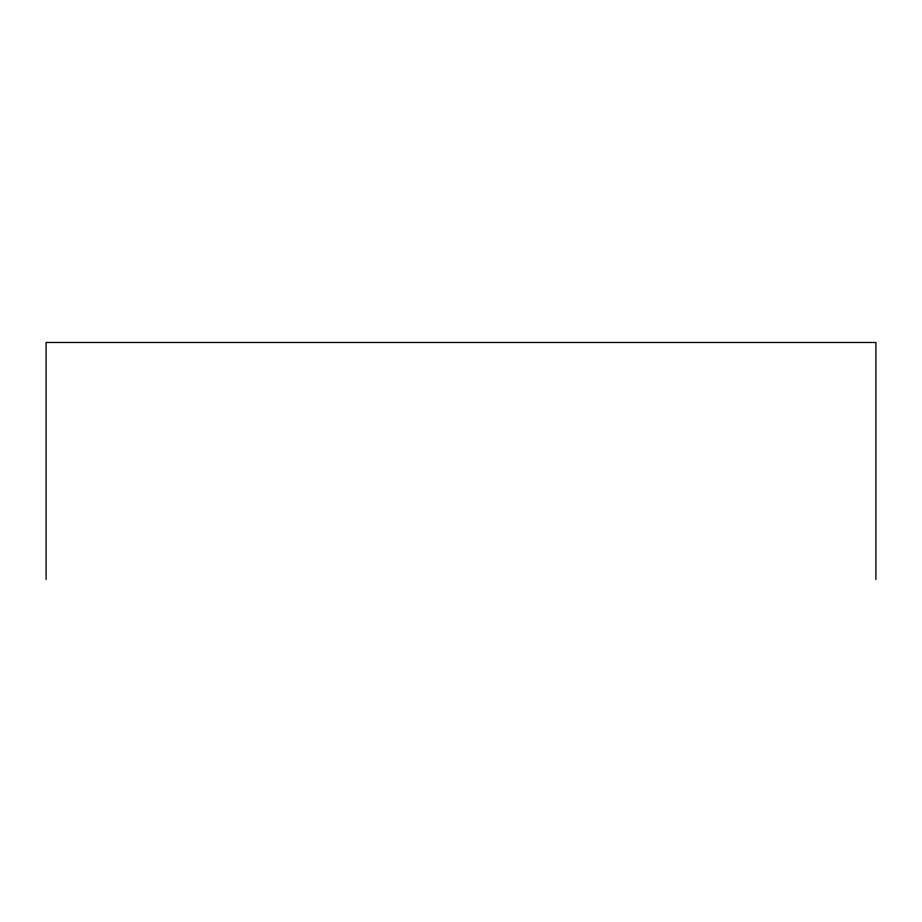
<?xml version="1.0" encoding="UTF-8"?>
<svg xmlns="http://www.w3.org/2000/svg" width="922" height="922" viewBox="0 0 922 922"><rect width="100%" height="100%" fill="white"/><g stroke="black" fill="none" stroke-linecap="round" stroke-linejoin="round"><path stroke-width="1.38" d="M875.9 579.523L875.9 342.477L46.1 342.477L46.1 579.523"/></g></svg>
